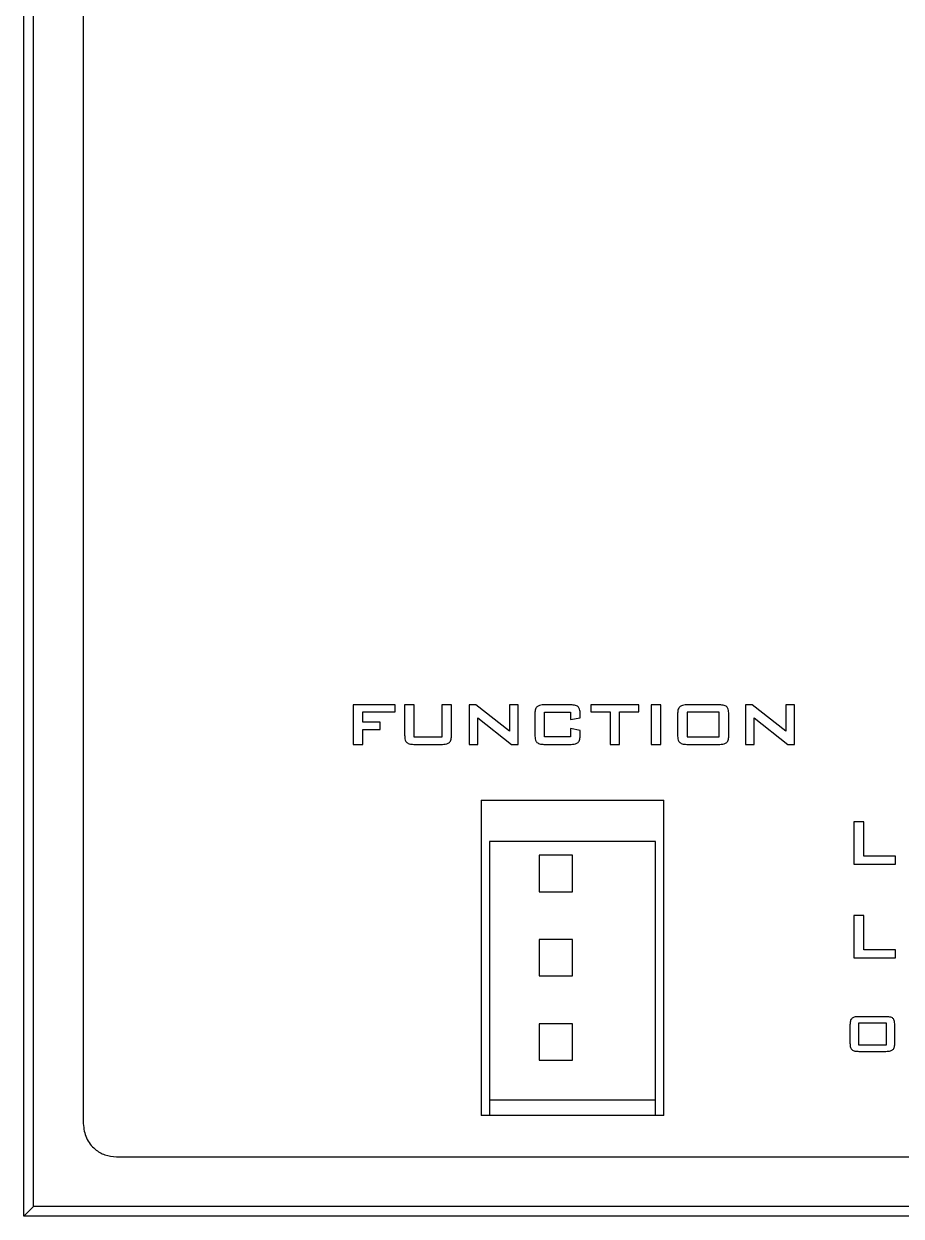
# Model space of a CAD drawing. Header units: millimetres. Extents: x 8 to 774, y 1 to 562.
# Drawn here: x 122.11 to 148.56, y 294.59 to 330.53 of the extents above; entities that cross this region are included whole.
import ezdxf

# ---------------------------------------------------------------- set-up
doc = ezdxf.new("R2010")
doc.units = ezdxf.units.MM
doc.layers.get('0').update_dxf_attribs({"lineweight": 9})

# ---------------------------------------------------------------- blocks, each defined once
blk = doc.blocks.new('A$C69731D33')
at = {"color": 7, "linetype": 'Continuous', "lineweight": 30}
for p, q in [((-10.539, -90.289), (-10.539, -9.711)), ((-10.25, -90), (-10.25, -10)), ((-8.749, -12.5), (-8.749, -87.501)), ((0.655, -74.877), (-0.612, -74.877)), ((-0.612, -74.877), (-0.612, -76.07)), ((-0.318, -75.402), (-0.318, -75.09)), ((-0.318, -75.09), (0.655, -75.09)), ((0.655, -75.09), (0.655, -74.877)), ((1.229, -74.877), (0.94, -74.877)), ((0.94, -74.877), (0.94, -75.787)), ((1.229, -75.847), (1.229, -74.877)), ((2.354, -74.877), (2.06, -74.877)), ((2.06, -74.877), (2.06, -75.847)), ((2.354, -75.787), (2.354, -74.877)), ((3.084, -74.877), (2.884, -74.877)), ((2.884, -74.877), (2.884, -76.07)), ((4.097, -75.669), (3.084, -74.877)), ((4.36, -74.877), (4.097, -74.877)), ((4.097, -74.877), (4.097, -75.669)), ((4.36, -76.07), (4.36, -74.877)), ((5.155, -75.841), (5.155, -75.096)), ((5.155, -75.096), (5.939, -75.096)), ((5.92, -74.877), (5.175, -74.877)), ((5.939, -75.096), (5.939, -75.316)), ((8, -74.877), (6.555, -74.877)), ((6.555, -74.877), (6.555, -75.09)), ((6.555, -75.09), (7.131, -75.09)), ((7.131, -75.09), (7.131, -76.07)), ((7.422, -76.07), (7.422, -75.09)), ((7.422, -75.09), (8, -75.09)), ((8, -75.09), (8, -74.877)), ((8.665, -74.877), (8.376, -74.877)), ((8.376, -74.877), (8.376, -76.07)), ((8.665, -76.07), (8.665, -74.877)), ((9.459, -75.096), (9.459, -75.841)), ((10.421, -75.096), (9.459, -75.096)), ((10.402, -74.877), (9.478, -74.877)), ((10.421, -75.841), (10.421, -75.096)), ((11.415, -74.877), (11.215, -74.877)), ((11.215, -74.877), (11.215, -76.07)), ((12.428, -75.669), (11.415, -74.877)), ((12.691, -74.877), (12.428, -74.877)), ((12.428, -74.877), (12.428, -75.669)), ((12.691, -76.07), (12.691, -74.877)), ((0.205, -75.402), (-0.318, -75.402)), ((0.205, -75.623), (0.205, -75.402)), ((3.149, -75.265), (4.159, -76.07)), ((3.149, -76.07), (3.149, -75.265)), ((4.865, -75.158), (4.865, -75.787)), ((5.939, -75.316), (6.233, -75.273)), ((6.233, -75.273), (6.233, -75.158)), ((9.168, -75.158), (9.168, -75.787)), ((10.712, -75.787), (10.712, -75.158)), ((11.48, -75.265), (12.49, -76.07)), ((11.48, -76.07), (11.48, -75.265)), ((-0.318, -75.623), (0.205, -75.623)), ((-0.318, -76.07), (-0.318, -75.623)), ((6.233, -75.647), (5.939, -75.588)), ((5.939, -75.588), (5.939, -75.841)), ((6.233, -75.787), (6.233, -75.647)), ((-0.612, -76.07), (-0.318, -76.07)), ((2.06, -75.847), (1.229, -75.847)), ((1.25, -76.07), (2.04, -76.07)), ((2.884, -76.07), (3.149, -76.07)), ((4.159, -76.07), (4.36, -76.07)), ((5.939, -75.841), (5.155, -75.841)), ((5.175, -76.07), (5.92, -76.07)), ((7.131, -76.07), (7.422, -76.07)), ((8.376, -76.07), (8.665, -76.07)), ((9.459, -75.841), (10.421, -75.841)), ((9.478, -76.07), (10.402, -76.07)), ((11.215, -76.07), (11.48, -76.07)), ((12.49, -76.07), (12.691, -76.07)), ((3.251, -77.75), (3.251, -87.251)), ((3.251, -77.75), (8.75, -77.75)), ((8.75, -87.251), (8.75, -77.75)), ((14.78, -78.402), (14.483, -78.402)), ((14.483, -78.402), (14.483, -79.677)), ((14.78, -79.437), (14.78, -78.402)), ((8.5, -79), (3.5, -79)), ((3.5, -79), (3.5, -87.251)), ((8.5, -87.251), (8.5, -79)), ((6, -79.41), (5, -79.41)), ((5, -79.41), (5, -80.51)), ((6, -80.51), (6, -79.41)), ((14.483, -79.677), (15.736, -79.677)), ((15.736, -79.437), (14.78, -79.437)), ((15.736, -79.677), (15.736, -79.437)), ((5, -80.51), (6, -80.51)), ((14.78, -81.225), (14.483, -81.225)), ((14.483, -81.225), (14.483, -82.499)), ((14.78, -82.259), (14.78, -81.225)), ((5, -81.95), (5, -83.05)), ((6, -81.95), (5, -81.95)), ((6, -83.05), (6, -81.95)), ((15.736, -82.259), (14.78, -82.259)), ((15.736, -82.499), (15.736, -82.259)), ((14.483, -82.499), (15.736, -82.499)), ((5, -83.05), (6, -83.05)), ((15.444, -84.278), (14.636, -84.278)), ((6, -84.49), (5, -84.49)), ((5, -84.49), (5, -85.59)), ((6, -85.59), (6, -84.49)), ((14.365, -84.524), (14.365, -85.074)), ((14.62, -84.469), (14.62, -85.122)), ((15.461, -84.469), (14.62, -84.469)), ((15.461, -85.122), (15.461, -84.469)), ((15.716, -85.074), (15.716, -84.524)), ((14.62, -85.122), (15.461, -85.122)), ((14.636, -85.322), (15.444, -85.322)), ((5, -85.59), (6, -85.59)), ((3.5, -86.78), (8.5, -86.78)), ((8.75, -87.251), (3.251, -87.251)), ((-7.749, -88.501), (47.251, -88.501)), ((-10.539, -90.289), (-10.25, -90)), ((49.75, -90), (-10.25, -90)), ((50.039, -90.289), (-10.539, -90.289))]:
    blk.add_line(p, q, dxfattribs=at)
for points, knots in [([(4.929, -74.936), (4.917, -74.949), (4.893, -74.978), (4.869, -75.055), (4.866, -75.117), (4.865, -75.158)], [0, 0, 0, 0, 0.218907, 0.477614, 1, 1, 1, 1]), ([(5.175, -74.877), (5.118, -74.878), (5.046, -74.881), (4.964, -74.91), (4.94, -74.928), (4.929, -74.936)], [0, 0, 0, 0, 0.651987, 0.840615, 1, 1, 1, 1]), ([(6.169, -74.936), (6.154, -74.925), (6.121, -74.902), (6.036, -74.881), (5.967, -74.878), (5.92, -74.877)], [0, 0, 0, 0, 0.205522, 0.463058, 1, 1, 1, 1]), ([(6.233, -75.158), (6.231, -75.107), (6.228, -75.041), (6.197, -74.967), (6.178, -74.946), (6.169, -74.936)], [0, 0, 0, 0, 0.638518, 0.830182, 1, 1, 1, 1]), ([(9.232, -74.936), (9.221, -74.949), (9.196, -74.978), (9.172, -75.055), (9.17, -75.117), (9.168, -75.158)], [0, 0, 0, 0, 0.218126, 0.476908, 1, 1, 1, 1]), ([(9.478, -74.877), (9.422, -74.878), (9.349, -74.881), (9.267, -74.909), (9.243, -74.928), (9.232, -74.936)], [0, 0, 0, 0, 0.652693, 0.841011, 1, 1, 1, 1]), ([(10.649, -74.936), (10.635, -74.925), (10.602, -74.902), (10.517, -74.881), (10.448, -74.878), (10.402, -74.877)], [0, 0, 0, 0, 0.203677, 0.460966, 1, 1, 1, 1]), ([(10.712, -75.158), (10.71, -75.107), (10.707, -75.041), (10.677, -74.967), (10.658, -74.946), (10.649, -74.936)], [0, 0, 0, 0, 0.639616, 0.830991, 1, 1, 1, 1]), ([(0.94, -75.787), (0.942, -75.839), (0.945, -75.905), (0.976, -75.98), (0.995, -76.001), (1.004, -76.011)], [0, 0, 0, 0, 0.641169, 0.832042, 1, 1, 1, 1]), ([(2.288, -76.01), (2.3, -75.997), (2.325, -75.968), (2.35, -75.891), (2.352, -75.829), (2.354, -75.787)], [0, 0, 0, 0, 0.21991, 0.478141, 1, 1, 1, 1]), ([(4.865, -75.787), (4.867, -75.839), (4.87, -75.905), (4.901, -75.979), (4.92, -76.001), (4.929, -76.011)], [0, 0, 0, 0, 0.640886, 0.831954, 1, 1, 1, 1]), ([(6.168, -76.01), (6.18, -75.997), (6.204, -75.968), (6.229, -75.891), (6.231, -75.829), (6.233, -75.787)], [0, 0, 0, 0, 0.21912, 0.477428, 1, 1, 1, 1]), ([(9.168, -75.787), (9.17, -75.839), (9.173, -75.905), (9.204, -75.979), (9.223, -76.001), (9.232, -76.011)], [0, 0, 0, 0, 0.641988, 0.832764, 1, 1, 1, 1]), ([(10.648, -76.011), (10.659, -75.997), (10.684, -75.969), (10.708, -75.891), (10.71, -75.829), (10.712, -75.787)], [0, 0, 0, 0, 0.216687, 0.475018, 1, 1, 1, 1]), ([(1.004, -76.011), (1.019, -76.021), (1.051, -76.045), (1.136, -76.066), (1.204, -76.068), (1.25, -76.07)], [0, 0, 0, 0, 0.207622, 0.465453, 1, 1, 1, 1]), ([(2.04, -76.07), (2.097, -76.068), (2.17, -76.066), (2.253, -76.037), (2.277, -76.018), (2.288, -76.01)], [0, 0, 0, 0, 0.651549, 0.840157, 1, 1, 1, 1]), ([(4.929, -76.011), (4.944, -76.021), (4.977, -76.045), (5.061, -76.066), (5.129, -76.068), (5.175, -76.07)], [0, 0, 0, 0, 0.209548, 0.468079, 1, 1, 1, 1]), ([(5.92, -76.07), (5.977, -76.068), (6.05, -76.066), (6.133, -76.037), (6.157, -76.018), (6.168, -76.01)], [0, 0, 0, 0, 0.652618, 0.840934, 1, 1, 1, 1]), ([(9.232, -76.011), (9.246, -76.021), (9.279, -76.045), (9.364, -76.066), (9.432, -76.068), (9.478, -76.07)], [0, 0, 0, 0, 0.207124, 0.464671, 1, 1, 1, 1]), ([(10.402, -76.07), (10.458, -76.068), (10.531, -76.066), (10.613, -76.037), (10.637, -76.019), (10.648, -76.011)], [0, 0, 0, 0, 0.651536, 0.84009, 1, 1, 1, 1]), ([(14.421, -84.329), (14.411, -84.341), (14.39, -84.366), (14.369, -84.434), (14.367, -84.488), (14.365, -84.524)], [0, 0, 0, 0, 0.216935, 0.475502, 1, 1, 1, 1]), ([(14.636, -84.278), (14.587, -84.279), (14.523, -84.281), (14.451, -84.306), (14.43, -84.322), (14.421, -84.329)], [0, 0, 0, 0, 0.653683, 0.841744, 1, 1, 1, 1]), ([(15.661, -84.329), (15.648, -84.32), (15.62, -84.3), (15.545, -84.281), (15.485, -84.279), (15.444, -84.278)], [0, 0, 0, 0, 0.204611, 0.462094, 1, 1, 1, 1]), ([(15.716, -84.524), (15.714, -84.479), (15.711, -84.421), (15.685, -84.357), (15.668, -84.338), (15.661, -84.329)], [0, 0, 0, 0, 0.641373, 0.832365, 1, 1, 1, 1]), ([(14.365, -85.074), (14.367, -85.119), (14.369, -85.177), (14.396, -85.242), (14.413, -85.261), (14.421, -85.27)], [0, 0, 0, 0, 0.641592, 0.832609, 1, 1, 1, 1]), ([(15.659, -85.27), (15.669, -85.258), (15.691, -85.233), (15.712, -85.165), (15.714, -85.111), (15.716, -85.074)], [0, 0, 0, 0, 0.217026, 0.475578, 1, 1, 1, 1]), ([(14.421, -85.27), (14.433, -85.279), (14.462, -85.299), (14.536, -85.318), (14.596, -85.32), (14.636, -85.322)], [0, 0, 0, 0, 0.205738, 0.463423, 1, 1, 1, 1]), ([(15.444, -85.322), (15.494, -85.32), (15.557, -85.318), (15.629, -85.293), (15.65, -85.277), (15.659, -85.27)], [0, 0, 0, 0, 0.652311, 0.84077, 1, 1, 1, 1]), ([(-8.749, -87.501), (-8.73, -87.65), (-8.692, -87.943), (-8.425, -88.268), (-8.099, -88.465), (-7.867, -88.489), (-7.749, -88.501)], [0, 0, 0, 0, 0.283609, 0.557846, 0.775, 1, 1, 1, 1])]:
    blk.add_open_spline(points, degree=3, knots=knots, dxfattribs=at)

msp = doc.modelspace()

# ---------------------------------------------------------------- block references
msp.add_blockref('A$C69731D33', (132.65, 384.881))

doc.saveas('drawing.dxf')
